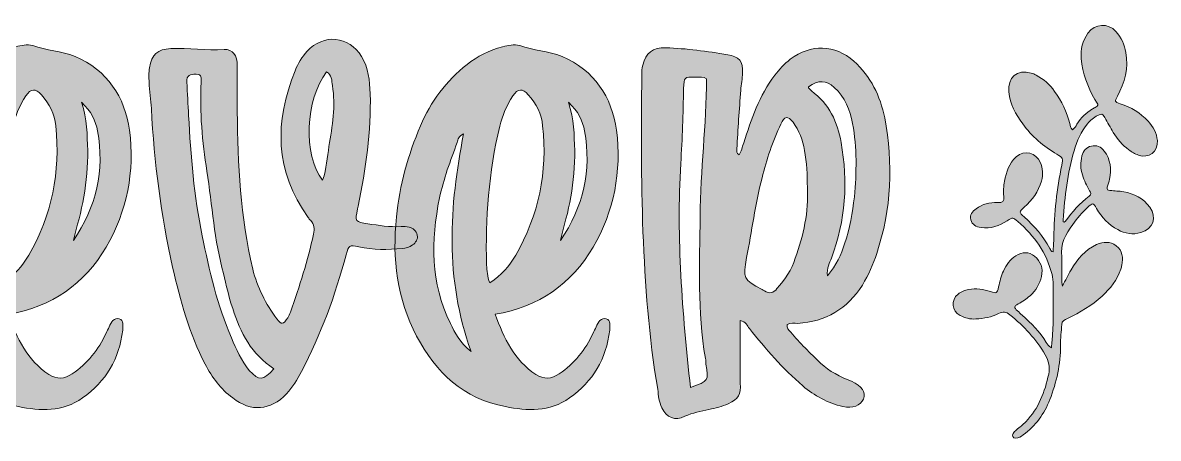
# Model space of a CAD drawing. Header units: inches. Extents: x 224 to 856, y -928 to -150.
# Drawn here: x 540 to 814.8, y -510 to -409.5 of the extents above; entities that cross this region are included whole.
import ezdxf

# ---------------------------------------------------------------- set-up
doc = ezdxf.new("R2010")
doc.units = ezdxf.units.IN
doc.header["$MEASUREMENT"] = 0
doc.layers.add('Layer 1', color=7, linetype='Continuous')

# ---------------------------------------------------------------- blocks, each defined once
blk = doc.blocks.new('block 5')
at = {"layer": 'Layer 1', "true_color": 0x040404}
h = blk.add_hatch(color=18, dxfattribs=at)
h.dxf.hatch_style = 2
edge = h.paths.add_edge_path()
edge.add_spline(control_points=[(595.67, -469.07), (596.78, -473.5), (598.86, -477.52), (601.5, -481.13), (602.61, -482.65), (603.02, -482.51), (604.13, -480.85), (604.41, -480.44), (604.55, -480.02), (604.82, -479.47), (607.04, -473.23), (608.98, -466.99), (610.37, -460.61), (610.65, -459.36), (610.65, -458.25), (609.68, -457.28), (609.4, -457.14), (609.26, -456.86), (609.12, -456.59), (600.94, -445.36), (600.94, -433.43), (605.93, -421.09), (606.63, -419.29), (607.6, -417.76), (608.84, -416.38), (612.73, -412.08), (618.97, -412.64), (622.02, -417.63), (623.68, -420.4), (623.96, -423.45), (624.1, -426.64), (624.37, -435.79), (622.99, -444.8), (621.18, -453.82), (621.18, -454.09), (621.05, -454.23), (621.05, -454.51), (620.35, -457.56), (620.49, -457.7), (623.54, -458.11), (626.18, -458.53), (628.81, -458.94), (631.58, -458.81), (632.28, -458.67), (632.83, -458.81), (633.52, -458.94), (634.5, -459.08), (635.19, -459.78), (635.47, -460.89), (635.74, -461.86), (635.05, -462.69), (634.36, -463.24), (633.52, -463.8), (632.69, -464.08), (631.86, -464.08), (628.39, -464.49), (624.79, -464.49), (621.32, -463.66), (618.97, -463.24), (618.97, -463.24), (618.27, -465.6), (615.64, -475.44), (612.17, -484.87), (607.46, -493.89), (606.49, -495.83), (605.38, -497.63), (603.85, -499.29), (599.97, -503.31), (595.26, -503.73), (590.82, -500.26), (587.91, -498.18), (585.83, -495.27), (584.16, -492.08), (580.28, -484.73), (578.2, -476.69), (576.26, -468.65), (573.49, -456.03), (571.82, -443.28), (571.13, -430.24), (570.99, -428.16), (570.72, -426.08), (570.58, -423.87), (570.58, -422.76), (570.44, -421.51), (570.72, -420.4), (571.27, -417.07), (572.52, -415.96), (575.85, -415.69), (580.14, -415.55), (584.44, -416.24), (588.74, -415.96), (590.82, -415.82), (591.93, -417.35), (591.93, -419.98), (591.93, -423.59), (591.93, -427.33), (591.93, -430.94), (592.07, -443.69), (592.62, -456.45), (595.67, -469.07)], knot_values=[0, 0, 0, 0, 1, 1, 1, 2, 2, 2, 3, 3, 3, 4, 4, 4, 5, 5, 5, 6, 6, 6, 7, 7, 7, 8, 8, 8, 9, 9, 9, 10, 10, 10, 11, 11, 11, 12, 12, 12, 13, 13, 13, 14, 14, 14, 15, 15, 15, 16, 16, 16, 17, 17, 17, 18, 18, 18, 19, 19, 19, 20, 20, 20, 21, 21, 21, 22, 22, 22, 23, 23, 23, 24, 24, 24, 25, 25, 25, 26, 26, 26, 27, 27, 27, 28, 28, 28, 29, 29, 29, 30, 30, 30, 31, 31, 31, 32, 32, 32, 33, 33, 33, 33], degree=3, periodic=1)
edge = h.paths.add_edge_path()
edge.add_spline(control_points=[(590.82, -478.63), (589.85, -475.86), (589.29, -472.95), (588.6, -470.18), (586.38, -462.13), (585.83, -453.68), (584.58, -445.36), (583.47, -438.29), (582.78, -431.08), (583.19, -423.87), (583.19, -422.9), (583.47, -421.93), (581.95, -421.93), (580.56, -421.93), (579.59, -422.06), (579.73, -423.87), (579.87, -426.5), (580, -429.27), (580.14, -431.91), (580.7, -441.61), (581.39, -451.46), (583.47, -461.02), (585.14, -469.48), (587.08, -477.8), (590.54, -485.7), (591.65, -488.48), (592.9, -491.25), (594.84, -493.61), (597.2, -496.24), (598.17, -496.1), (600.8, -493.19), (595.4, -489.73), (592.62, -484.46), (590.82, -478.63)], knot_values=[0, 0, 0, 0, 1, 1, 1, 2, 2, 2, 3, 3, 3, 4, 4, 4, 5, 5, 5, 6, 6, 6, 7, 7, 7, 8, 8, 8, 9, 9, 9, 10, 10, 10, 11, 11, 11, 11], degree=3, periodic=1)
edge = h.paths.add_edge_path()
edge.add_spline(control_points=[(614.11, -439.4), (614.94, -434.54), (615.78, -429.55), (614.94, -424.7), (614.81, -423.45), (614.81, -422.06), (613.56, -421.37), (608.43, -428.03), (607.73, -441.47), (612.59, -447.58), (613.56, -444.8), (613.7, -442.03), (614.11, -439.4)], knot_values=[0, 0, 0, 0, 1, 1, 1, 2, 2, 2, 3, 3, 3, 4, 4, 4, 4], degree=3, periodic=1)
h = blk.add_hatch(color=18, dxfattribs=at)
h.dxf.hatch_style = 2
edge = h.paths.add_edge_path()
edge.add_spline(control_points=[(546.31, -494.58), (548.39, -495.83), (550.06, -495.69), (552, -494.44), (555.6, -491.94), (558.37, -488.62), (560.18, -484.6), (560.73, -483.62), (561.01, -482.38), (561.84, -481.54), (562.26, -481.27), (562.81, -480.85), (563.37, -481.13), (563.92, -481.27), (564.2, -481.68), (564.2, -482.24), (564.2, -482.79), (564.34, -483.35), (564.2, -483.9), (563.37, -490.83), (560.18, -496.24), (554.49, -500.26), (549.64, -503.73), (544.23, -503.45), (538.96, -502.34), (528.84, -500.54), (522.19, -494.16), (517.47, -485.29), (512.76, -476.28), (511.51, -466.57), (512.62, -456.45), (513.31, -448.82), (515.39, -441.47), (518.44, -434.4), (520.8, -428.58), (524.68, -423.59), (529.67, -419.57), (532.17, -417.63), (535.08, -416.1), (538.27, -415.27), (539.66, -414.99), (541.04, -414.58), (542.43, -414.99), (545.76, -416.24), (549.36, -416.24), (552.69, -417.63), (560.45, -420.95), (564.75, -427.47), (565.86, -435.51), (567.11, -445.36), (565.31, -455.06), (560.18, -463.8), (554.91, -472.67), (547.15, -478.22), (536.47, -480.02), (538.69, -485.84), (541.04, -491.11), (546.31, -494.58)], knot_values=[0, 0, 0, 0, 1, 1, 1, 2, 2, 2, 3, 3, 3, 4, 4, 4, 5, 5, 5, 6, 6, 6, 7, 7, 7, 8, 8, 8, 9, 9, 9, 10, 10, 10, 11, 11, 11, 12, 12, 12, 13, 13, 13, 14, 14, 14, 15, 15, 15, 16, 16, 16, 17, 17, 17, 18, 18, 18, 19, 19, 19, 19], degree=3, periodic=1)
edge = h.paths.add_edge_path()
edge.add_spline(control_points=[(528.84, -436.34), (527.59, -436.9), (527.46, -437.73), (527.32, -438.42), (525.65, -442.86), (523.99, -447.3), (523.02, -451.87), (520.94, -462.27), (520.8, -472.39), (525.65, -482.24), (526.76, -484.46), (527.87, -486.81), (530.65, -489.03), (524.27, -471.29), (525.38, -453.95), (528.84, -436.34)], knot_values=[0, 0, 0, 0, 1, 1, 1, 2, 2, 2, 3, 3, 3, 4, 4, 4, 5, 5, 5, 5], degree=3, periodic=1)
edge = h.paths.add_edge_path()
edge.add_spline(control_points=[(541.46, -465.74), (547.01, -456.03), (549.22, -445.63), (547.98, -434.4), (547.7, -431.63), (546.45, -429), (544.51, -426.92), (543.12, -425.25), (542.01, -425.39), (540.77, -427.19), (539.24, -429.41), (538.27, -431.91), (537.58, -434.54), (534.94, -445.63), (534.11, -456.86), (534.39, -468.1), (534.53, -469.48), (534.53, -470.87), (535.22, -472.39), (537.99, -470.59), (539.93, -468.37), (541.46, -465.74)], knot_values=[0, 0, 0, 0, 1, 1, 1, 2, 2, 2, 3, 3, 3, 4, 4, 4, 5, 5, 5, 6, 6, 6, 7, 7, 7, 7], degree=3, periodic=1)
edge = h.paths.add_edge_path()
edge.add_spline(control_points=[(555.74, -440.37), (555.74, -444.11), (555.46, -447.85), (554.77, -451.6), (554.22, -455.2), (553.11, -458.67), (552.27, -462.13), (557.82, -454.09), (559.9, -445.22), (558.1, -435.65), (557.68, -433.16), (556.57, -430.94), (554.22, -428.72), (555.6, -432.88), (555.6, -436.62), (555.74, -440.37)], knot_values=[0, 0, 0, 0, 1, 1, 1, 2, 2, 2, 3, 3, 3, 4, 4, 4, 5, 5, 5, 5], degree=3, periodic=1)
h = blk.add_hatch(color=18, dxfattribs=at)
h.dxf.hatch_style = 2
edge = h.paths.add_edge_path()
edge.add_spline(control_points=[(664.17, -494.58), (666.25, -495.83), (667.91, -495.69), (669.85, -494.44), (673.46, -491.94), (676.23, -488.62), (678.03, -484.6), (678.59, -483.62), (678.86, -482.38), (679.7, -481.54), (680.11, -481.27), (680.67, -480.85), (681.22, -481.13), (681.78, -481.27), (682.05, -481.68), (682.05, -482.24), (682.05, -482.79), (682.19, -483.35), (682.05, -483.9), (681.22, -490.83), (678.03, -496.24), (672.35, -500.26), (667.49, -503.73), (662.09, -503.45), (656.82, -502.34), (646.7, -500.54), (640.04, -494.16), (635.33, -485.29), (630.61, -476.28), (629.36, -466.57), (630.47, -456.45), (631.17, -448.82), (633.25, -441.47), (636.3, -434.4), (638.65, -428.58), (642.54, -423.59), (647.53, -419.57), (650.02, -417.63), (652.94, -416.1), (656.12, -415.27), (657.51, -414.99), (658.9, -414.58), (660.28, -414.99), (663.61, -416.24), (667.22, -416.24), (670.54, -417.63), (678.31, -420.95), (682.61, -427.47), (683.72, -435.51), (684.96, -445.36), (683.16, -455.06), (678.03, -463.8), (672.76, -472.67), (665, -478.22), (654.32, -480.02), (656.54, -485.84), (658.9, -491.11), (664.17, -494.58)], knot_values=[0, 0, 0, 0, 1, 1, 1, 2, 2, 2, 3, 3, 3, 4, 4, 4, 5, 5, 5, 6, 6, 6, 7, 7, 7, 8, 8, 8, 9, 9, 9, 10, 10, 10, 11, 11, 11, 12, 12, 12, 13, 13, 13, 14, 14, 14, 15, 15, 15, 16, 16, 16, 17, 17, 17, 18, 18, 18, 19, 19, 19, 19], degree=3, periodic=1)
edge = h.paths.add_edge_path()
edge.add_spline(control_points=[(646.7, -436.34), (645.45, -436.9), (645.31, -437.73), (645.17, -438.42), (643.51, -442.86), (641.84, -447.3), (640.87, -451.87), (638.79, -462.27), (638.65, -472.39), (643.51, -482.24), (644.62, -484.46), (645.73, -486.81), (648.5, -489.03), (642.12, -471.29), (643.23, -453.95), (646.7, -436.34)], knot_values=[0, 0, 0, 0, 1, 1, 1, 2, 2, 2, 3, 3, 3, 4, 4, 4, 5, 5, 5, 5], degree=3, periodic=1)
edge = h.paths.add_edge_path()
edge.add_spline(control_points=[(659.31, -465.74), (664.86, -456.03), (667.08, -445.63), (665.83, -434.4), (665.55, -431.63), (664.31, -429), (662.36, -426.92), (660.98, -425.25), (659.87, -425.39), (658.62, -427.19), (657.1, -429.41), (656.12, -431.91), (655.43, -434.54), (652.8, -445.63), (651.97, -456.86), (652.24, -468.1), (652.38, -469.48), (652.38, -470.87), (653.07, -472.39), (655.85, -470.59), (657.79, -468.37), (659.31, -465.74)], knot_values=[0, 0, 0, 0, 1, 1, 1, 2, 2, 2, 3, 3, 3, 4, 4, 4, 5, 5, 5, 6, 6, 6, 7, 7, 7, 7], degree=3, periodic=1)
edge = h.paths.add_edge_path()
edge.add_spline(control_points=[(673.6, -440.37), (673.6, -444.11), (673.32, -447.85), (672.62, -451.6), (672.07, -455.2), (670.96, -458.67), (670.13, -462.13), (675.68, -454.09), (677.75, -445.22), (675.95, -435.65), (675.54, -433.16), (674.43, -430.94), (672.07, -428.72), (673.46, -432.88), (673.46, -436.62), (673.6, -440.37)], knot_values=[0, 0, 0, 0, 1, 1, 1, 2, 2, 2, 3, 3, 3, 4, 4, 4, 5, 5, 5, 5], degree=3, periodic=1)
h = blk.add_hatch(color=18, dxfattribs=at)
h.dxf.hatch_style = 2
edge = h.paths.add_edge_path()
edge.add_spline(control_points=[(713.67, -496.66), (713.8, -499.43), (713.25, -500.54), (710.75, -501.65), (709.23, -502.34), (707.7, -502.76), (706.04, -503.04), (704.1, -503.45), (702.16, -503.87), (700.22, -504.7), (697.86, -505.95), (695.78, -504.98), (694.67, -502.62), (693.98, -501.23), (693.84, -499.71), (693.7, -498.18), (691.48, -485.57), (690.65, -472.81), (690.09, -460.05), (689.68, -447.44), (689.68, -434.82), (689.82, -422.2), (689.82, -421.37), (689.82, -420.54), (690.09, -419.71), (690.65, -416.79), (692.59, -415.41), (695.64, -415.55), (700.63, -415.69), (705.62, -416.38), (710.61, -417.21), (713.39, -417.63), (714.36, -418.87), (714.22, -421.65), (714.22, -423.03), (713.8, -424.42), (713.8, -425.81), (713.39, -430.52), (713.11, -435.23), (712.83, -439.95), (712.83, -440.5), (712.69, -441.06), (713.39, -441.47), (713.94, -440.64), (714.08, -439.53), (714.5, -438.56), (716.3, -432.88), (718.24, -427.05), (721.98, -422.2), (723.09, -420.82), (724.34, -419.43), (725.73, -418.32), (730.72, -414.58), (736.54, -414.72), (741.12, -418.74), (745.28, -422.48), (747.5, -427.19), (748.61, -432.46), (750.68, -443.55), (750.27, -454.51), (746.67, -465.32), (745.83, -467.96), (744.72, -470.45), (743.2, -472.95), (739.59, -478.63), (734.32, -481.82), (727.53, -482.24), (726.7, -482.24), (725.87, -481.96), (725.03, -482.51), (724.76, -483.35), (725.45, -483.9), (725.87, -484.32), (728.08, -486.95), (730.58, -489.45), (733.08, -491.81), (735.29, -493.89), (737.79, -495.13), (740.56, -496.24), (743.2, -497.49), (744.03, -498.74), (743.48, -500.54), (742.78, -502.07), (740.84, -502.9), (738.48, -502.34), (734.88, -501.51), (731.55, -499.71), (728.78, -497.35), (723.93, -493.19), (719.77, -488.34), (715.88, -483.49), (715.33, -482.79), (715.05, -481.82), (713.67, -481.54), (713.67, -486.68), (713.67, -491.67), (713.67, -496.66)], knot_values=[0, 0, 0, 0, 1, 1, 1, 2, 2, 2, 3, 3, 3, 4, 4, 4, 5, 5, 5, 6, 6, 6, 7, 7, 7, 8, 8, 8, 9, 9, 9, 10, 10, 10, 11, 11, 11, 12, 12, 12, 13, 13, 13, 14, 14, 14, 15, 15, 15, 16, 16, 16, 17, 17, 17, 18, 18, 18, 19, 19, 19, 20, 20, 20, 21, 21, 21, 22, 22, 22, 23, 23, 23, 24, 24, 24, 25, 25, 25, 26, 26, 26, 27, 27, 27, 28, 28, 28, 29, 29, 29, 30, 30, 30, 31, 31, 31, 32, 32, 32, 32], degree=3, periodic=1)
edge = h.paths.add_edge_path()
edge.add_spline(control_points=[(705.35, -492.08), (705.35, -491.53), (705.35, -491.11), (705.21, -490.7), (703.27, -479.33), (703.82, -467.82), (703.96, -456.31), (703.96, -445.22), (705.49, -434.13), (705.49, -423.03), (704.79, -422.48), (703.82, -422.62), (702.85, -422.62), (700.08, -422.62), (700.08, -422.62), (699.94, -425.39), (699.8, -431.49), (699.66, -437.45), (699.25, -443.55), (698.14, -461.58), (699.66, -479.6), (701.6, -497.77), (706.04, -496.1), (706.04, -496.1), (705.35, -492.08)], knot_values=[0, 0, 0, 0, 1, 1, 1, 2, 2, 2, 3, 3, 3, 4, 4, 4, 5, 5, 5, 6, 6, 6, 7, 7, 7, 8, 8, 8, 8], degree=3, periodic=1)
edge = h.paths.add_edge_path()
edge.add_spline(control_points=[(729.19, -440.37), (728.78, -437.87), (727.95, -435.51), (726.42, -433.57), (725.17, -431.91), (724.34, -432.05), (723.51, -433.99), (721.43, -438.15), (720.04, -442.58), (718.93, -447.02), (717.27, -453.4), (716.44, -459.92), (715.19, -466.29), (714.22, -471.29), (714.36, -471.56), (718.93, -474.06), (719.07, -474.2), (719.35, -474.2), (719.49, -474.33), (720.74, -475.17), (721.71, -474.89), (722.54, -473.78), (724.48, -471.56), (726.14, -469.21), (726.98, -466.43), (728.92, -460.89), (730.3, -455.2), (729.89, -449.38), (729.89, -446.33), (729.75, -443.28), (729.19, -440.37)], knot_values=[0, 0, 0, 0, 1, 1, 1, 2, 2, 2, 3, 3, 3, 4, 4, 4, 5, 5, 5, 6, 6, 6, 7, 7, 7, 8, 8, 8, 9, 9, 9, 10, 10, 10, 10], degree=3, periodic=1)
edge = h.paths.add_edge_path()
edge.add_spline(control_points=[(730.17, -425.25), (730.44, -425.53), (730.72, -425.67), (730.86, -425.95), (735.16, -429.13), (737.24, -433.57), (738.07, -438.42), (739.73, -447.99), (739.18, -457.28), (735.71, -466.43), (735.29, -467.54), (734.6, -468.79), (734.74, -470.73), (736.96, -468.1), (738.07, -465.6), (738.9, -462.97), (740.15, -459.22), (740.84, -455.48), (741.26, -451.6), (741.81, -445.63), (741.95, -439.81), (740.84, -433.85), (740.15, -430.66), (739.04, -427.47), (736.4, -425.11), (734.32, -423.31), (732.66, -423.31), (730.17, -424.98), (730.17, -425.11), (730.17, -425.25), (730.17, -425.25)], knot_values=[0, 0, 0, 0, 1, 1, 1, 2, 2, 2, 3, 3, 3, 4, 4, 4, 5, 5, 5, 6, 6, 6, 7, 7, 7, 8, 8, 8, 9, 9, 9, 10, 10, 10, 10], degree=3, periodic=1)
at = {"layer": 'Layer 1', "lineweight": 0}
for points, knots in [([(595.67, -469.07), (596.78, -473.5), (598.86, -477.52), (601.5, -481.13), (602.61, -482.65), (603.02, -482.51), (604.13, -480.85), (604.41, -480.44), (604.55, -480.02), (604.82, -479.47), (607.04, -473.23), (608.98, -466.99), (610.37, -460.61), (610.65, -459.36), (610.65, -458.25), (609.68, -457.28), (609.4, -457.14), (609.26, -456.86), (609.12, -456.59), (600.94, -445.36), (600.94, -433.43), (605.93, -421.09), (606.63, -419.29), (607.6, -417.76), (608.84, -416.38), (612.73, -412.08), (618.97, -412.64), (622.02, -417.63), (623.68, -420.4), (623.96, -423.45), (624.1, -426.64), (624.37, -435.79), (622.99, -444.8), (621.18, -453.82), (621.18, -454.09), (621.05, -454.23), (621.05, -454.51), (620.35, -457.56), (620.49, -457.7), (623.54, -458.11), (626.18, -458.53), (628.81, -458.94), (631.58, -458.81), (632.28, -458.67), (632.83, -458.81), (633.52, -458.94), (634.5, -459.08), (635.19, -459.78), (635.47, -460.89), (635.74, -461.86), (635.05, -462.69), (634.36, -463.24), (633.52, -463.8), (632.69, -464.08), (631.86, -464.08), (628.39, -464.49), (624.79, -464.49), (621.32, -463.66), (618.97, -463.24), (618.97, -463.24), (618.27, -465.6), (615.64, -475.44), (612.17, -484.87), (607.46, -493.89), (606.49, -495.83), (605.38, -497.63), (603.85, -499.29), (599.97, -503.31), (595.26, -503.73), (590.82, -500.26), (587.91, -498.18), (585.83, -495.27), (584.16, -492.08), (580.28, -484.73), (578.2, -476.69), (576.26, -468.65), (573.49, -456.03), (571.82, -443.28), (571.13, -430.24), (570.99, -428.16), (570.72, -426.08), (570.58, -423.87), (570.58, -422.76), (570.44, -421.51), (570.72, -420.4), (571.27, -417.07), (572.52, -415.96), (575.85, -415.69), (580.14, -415.55), (584.44, -416.24), (588.74, -415.96), (590.82, -415.82), (591.93, -417.35), (591.93, -419.98), (591.93, -423.59), (591.93, -427.33), (591.93, -430.94), (592.07, -443.69), (592.62, -456.45), (595.67, -469.07)], [0, 0, 0, 0, 1, 1, 1, 2, 2, 2, 3, 3, 3, 4, 4, 4, 5, 5, 5, 6, 6, 6, 7, 7, 7, 8, 8, 8, 9, 9, 9, 10, 10, 10, 11, 11, 11, 12, 12, 12, 13, 13, 13, 14, 14, 14, 15, 15, 15, 16, 16, 16, 17, 17, 17, 18, 18, 18, 19, 19, 19, 20, 20, 20, 21, 21, 21, 22, 22, 22, 23, 23, 23, 24, 24, 24, 25, 25, 25, 26, 26, 26, 27, 27, 27, 28, 28, 28, 29, 29, 29, 30, 30, 30, 31, 31, 31, 32, 32, 32, 33, 33, 33, 33]), ([(546.31, -494.58), (548.39, -495.83), (550.06, -495.69), (552, -494.44), (555.6, -491.94), (558.37, -488.62), (560.18, -484.6), (560.73, -483.62), (561.01, -482.38), (561.84, -481.54), (562.26, -481.27), (562.81, -480.85), (563.37, -481.13), (563.92, -481.27), (564.2, -481.68), (564.2, -482.24), (564.2, -482.79), (564.34, -483.35), (564.2, -483.9), (563.37, -490.83), (560.18, -496.24), (554.49, -500.26), (549.64, -503.73), (544.23, -503.45), (538.96, -502.34), (528.84, -500.54), (522.19, -494.16), (517.47, -485.29), (512.76, -476.28), (511.51, -466.57), (512.62, -456.45), (513.31, -448.82), (515.39, -441.47), (518.44, -434.4), (520.8, -428.58), (524.68, -423.59), (529.67, -419.57), (532.17, -417.63), (535.08, -416.1), (538.27, -415.27), (539.66, -414.99), (541.04, -414.58), (542.43, -414.99), (545.76, -416.24), (549.36, -416.24), (552.69, -417.63), (560.45, -420.95), (564.75, -427.47), (565.86, -435.51), (567.11, -445.36), (565.31, -455.06), (560.18, -463.8), (554.91, -472.67), (547.15, -478.22), (536.47, -480.02), (538.69, -485.84), (541.04, -491.11), (546.31, -494.58)], [0, 0, 0, 0, 1, 1, 1, 2, 2, 2, 3, 3, 3, 4, 4, 4, 5, 5, 5, 6, 6, 6, 7, 7, 7, 8, 8, 8, 9, 9, 9, 10, 10, 10, 11, 11, 11, 12, 12, 12, 13, 13, 13, 14, 14, 14, 15, 15, 15, 16, 16, 16, 17, 17, 17, 18, 18, 18, 19, 19, 19, 19]), ([(664.17, -494.58), (666.25, -495.83), (667.91, -495.69), (669.85, -494.44), (673.46, -491.94), (676.23, -488.62), (678.03, -484.6), (678.59, -483.62), (678.86, -482.38), (679.7, -481.54), (680.11, -481.27), (680.67, -480.85), (681.22, -481.13), (681.78, -481.27), (682.05, -481.68), (682.05, -482.24), (682.05, -482.79), (682.19, -483.35), (682.05, -483.9), (681.22, -490.83), (678.03, -496.24), (672.35, -500.26), (667.49, -503.73), (662.09, -503.45), (656.82, -502.34), (646.7, -500.54), (640.04, -494.16), (635.33, -485.29), (630.61, -476.28), (629.36, -466.57), (630.47, -456.45), (631.17, -448.82), (633.25, -441.47), (636.3, -434.4), (638.65, -428.58), (642.54, -423.59), (647.53, -419.57), (650.02, -417.63), (652.94, -416.1), (656.12, -415.27), (657.51, -414.99), (658.9, -414.58), (660.28, -414.99), (663.61, -416.24), (667.22, -416.24), (670.54, -417.63), (678.31, -420.95), (682.61, -427.47), (683.72, -435.51), (684.96, -445.36), (683.16, -455.06), (678.03, -463.8), (672.76, -472.67), (665, -478.22), (654.32, -480.02), (656.54, -485.84), (658.9, -491.11), (664.17, -494.58)], [0, 0, 0, 0, 1, 1, 1, 2, 2, 2, 3, 3, 3, 4, 4, 4, 5, 5, 5, 6, 6, 6, 7, 7, 7, 8, 8, 8, 9, 9, 9, 10, 10, 10, 11, 11, 11, 12, 12, 12, 13, 13, 13, 14, 14, 14, 15, 15, 15, 16, 16, 16, 17, 17, 17, 18, 18, 18, 19, 19, 19, 19]), ([(713.67, -496.66), (713.8, -499.43), (713.25, -500.54), (710.75, -501.65), (709.23, -502.34), (707.7, -502.76), (706.04, -503.04), (704.1, -503.45), (702.16, -503.87), (700.22, -504.7), (697.86, -505.95), (695.78, -504.98), (694.67, -502.62), (693.98, -501.23), (693.84, -499.71), (693.7, -498.18), (691.48, -485.57), (690.65, -472.81), (690.09, -460.05), (689.68, -447.44), (689.68, -434.82), (689.82, -422.2), (689.82, -421.37), (689.82, -420.54), (690.09, -419.71), (690.65, -416.79), (692.59, -415.41), (695.64, -415.55), (700.63, -415.69), (705.62, -416.38), (710.61, -417.21), (713.39, -417.63), (714.36, -418.87), (714.22, -421.65), (714.22, -423.03), (713.8, -424.42), (713.8, -425.81), (713.39, -430.52), (713.11, -435.23), (712.83, -439.95), (712.83, -440.5), (712.69, -441.06), (713.39, -441.47), (713.94, -440.64), (714.08, -439.53), (714.5, -438.56), (716.3, -432.88), (718.24, -427.05), (721.98, -422.2), (723.09, -420.82), (724.34, -419.43), (725.73, -418.32), (730.72, -414.58), (736.54, -414.72), (741.12, -418.74), (745.28, -422.48), (747.5, -427.19), (748.61, -432.46), (750.68, -443.55), (750.27, -454.51), (746.67, -465.32), (745.83, -467.96), (744.72, -470.45), (743.2, -472.95), (739.59, -478.63), (734.32, -481.82), (727.53, -482.24), (726.7, -482.24), (725.87, -481.96), (725.03, -482.51), (724.76, -483.35), (725.45, -483.9), (725.87, -484.32), (728.08, -486.95), (730.58, -489.45), (733.08, -491.81), (735.29, -493.89), (737.79, -495.13), (740.56, -496.24), (743.2, -497.49), (744.03, -498.74), (743.48, -500.54), (742.78, -502.07), (740.84, -502.9), (738.48, -502.34), (734.88, -501.51), (731.55, -499.71), (728.78, -497.35), (723.93, -493.19), (719.77, -488.34), (715.88, -483.49), (715.33, -482.79), (715.05, -481.82), (713.67, -481.54), (713.67, -486.68), (713.67, -491.67), (713.67, -496.66)], [0, 0, 0, 0, 1, 1, 1, 2, 2, 2, 3, 3, 3, 4, 4, 4, 5, 5, 5, 6, 6, 6, 7, 7, 7, 8, 8, 8, 9, 9, 9, 10, 10, 10, 11, 11, 11, 12, 12, 12, 13, 13, 13, 14, 14, 14, 15, 15, 15, 16, 16, 16, 17, 17, 17, 18, 18, 18, 19, 19, 19, 20, 20, 20, 21, 21, 21, 22, 22, 22, 23, 23, 23, 24, 24, 24, 25, 25, 25, 26, 26, 26, 27, 27, 27, 28, 28, 28, 29, 29, 29, 30, 30, 30, 31, 31, 31, 32, 32, 32, 32]), ([(590.82, -478.63), (589.85, -475.86), (589.29, -472.95), (588.6, -470.18), (586.38, -462.13), (585.83, -453.68), (584.58, -445.36), (583.47, -438.29), (582.78, -431.08), (583.19, -423.87), (583.19, -422.9), (583.47, -421.93), (581.95, -421.93), (580.56, -421.93), (579.59, -422.06), (579.73, -423.87), (579.87, -426.5), (580, -429.27), (580.14, -431.91), (580.7, -441.61), (581.39, -451.46), (583.47, -461.02), (585.14, -469.48), (587.08, -477.8), (590.54, -485.7), (591.65, -488.48), (592.9, -491.25), (594.84, -493.61), (597.2, -496.24), (598.17, -496.1), (600.8, -493.19), (595.4, -489.73), (592.62, -484.46), (590.82, -478.63)], [0, 0, 0, 0, 1, 1, 1, 2, 2, 2, 3, 3, 3, 4, 4, 4, 5, 5, 5, 6, 6, 6, 7, 7, 7, 8, 8, 8, 9, 9, 9, 10, 10, 10, 11, 11, 11, 11]), ([(614.11, -439.4), (614.94, -434.54), (615.78, -429.55), (614.94, -424.7), (614.81, -423.45), (614.81, -422.06), (613.56, -421.37), (608.43, -428.03), (607.73, -441.47), (612.59, -447.58), (613.56, -444.8), (613.7, -442.03), (614.11, -439.4)], [0, 0, 0, 0, 1, 1, 1, 2, 2, 2, 3, 3, 3, 4, 4, 4, 4]), ([(705.35, -492.08), (705.35, -491.53), (705.35, -491.11), (705.21, -490.7), (703.27, -479.33), (703.82, -467.82), (703.96, -456.31), (703.96, -445.22), (705.49, -434.13), (705.49, -423.03), (704.79, -422.48), (703.82, -422.62), (702.85, -422.62), (700.08, -422.62), (700.08, -422.62), (699.94, -425.39), (699.8, -431.49), (699.66, -437.45), (699.25, -443.55), (698.14, -461.58), (699.66, -479.6), (701.6, -497.77), (706.04, -496.1), (706.04, -496.1), (705.35, -492.08)], [0, 0, 0, 0, 1, 1, 1, 2, 2, 2, 3, 3, 3, 4, 4, 4, 5, 5, 5, 6, 6, 6, 7, 7, 7, 8, 8, 8, 8]), ([(541.46, -465.74), (547.01, -456.03), (549.22, -445.63), (547.98, -434.4), (547.7, -431.63), (546.45, -429), (544.51, -426.92), (543.12, -425.25), (542.01, -425.39), (540.77, -427.19), (539.24, -429.41), (538.27, -431.91), (537.58, -434.54), (534.94, -445.63), (534.11, -456.86), (534.39, -468.1), (534.53, -469.48), (534.53, -470.87), (535.22, -472.39), (537.99, -470.59), (539.93, -468.37), (541.46, -465.74)], [0, 0, 0, 0, 1, 1, 1, 2, 2, 2, 3, 3, 3, 4, 4, 4, 5, 5, 5, 6, 6, 6, 7, 7, 7, 7]), ([(659.31, -465.74), (664.86, -456.03), (667.08, -445.63), (665.83, -434.4), (665.55, -431.63), (664.31, -429), (662.36, -426.92), (660.98, -425.25), (659.87, -425.39), (658.62, -427.19), (657.1, -429.41), (656.12, -431.91), (655.43, -434.54), (652.8, -445.63), (651.97, -456.86), (652.24, -468.1), (652.38, -469.48), (652.38, -470.87), (653.07, -472.39), (655.85, -470.59), (657.79, -468.37), (659.31, -465.74)], [0, 0, 0, 0, 1, 1, 1, 2, 2, 2, 3, 3, 3, 4, 4, 4, 5, 5, 5, 6, 6, 6, 7, 7, 7, 7]), ([(730.17, -425.25), (730.44, -425.53), (730.72, -425.67), (730.86, -425.95), (735.16, -429.13), (737.24, -433.57), (738.07, -438.42), (739.73, -447.99), (739.18, -457.28), (735.71, -466.43), (735.29, -467.54), (734.6, -468.79), (734.74, -470.73), (736.96, -468.1), (738.07, -465.6), (738.9, -462.97), (740.15, -459.22), (740.84, -455.48), (741.26, -451.6), (741.81, -445.63), (741.95, -439.81), (740.84, -433.85), (740.15, -430.66), (739.04, -427.47), (736.4, -425.11), (734.32, -423.31), (732.66, -423.31), (730.17, -424.98), (730.17, -425.11), (730.17, -425.25), (730.17, -425.25)], [0, 0, 0, 0, 1, 1, 1, 2, 2, 2, 3, 3, 3, 4, 4, 4, 5, 5, 5, 6, 6, 6, 7, 7, 7, 8, 8, 8, 9, 9, 9, 10, 10, 10, 10]), ([(555.74, -440.37), (555.74, -444.11), (555.46, -447.85), (554.77, -451.6), (554.22, -455.2), (553.11, -458.67), (552.27, -462.13), (557.82, -454.09), (559.9, -445.22), (558.1, -435.65), (557.68, -433.16), (556.57, -430.94), (554.22, -428.72), (555.6, -432.88), (555.6, -436.62), (555.74, -440.37)], [0, 0, 0, 0, 1, 1, 1, 2, 2, 2, 3, 3, 3, 4, 4, 4, 5, 5, 5, 5]), ([(673.6, -440.37), (673.6, -444.11), (673.32, -447.85), (672.62, -451.6), (672.07, -455.2), (670.96, -458.67), (670.13, -462.13), (675.68, -454.09), (677.75, -445.22), (675.95, -435.65), (675.54, -433.16), (674.43, -430.94), (672.07, -428.72), (673.46, -432.88), (673.46, -436.62), (673.6, -440.37)], [0, 0, 0, 0, 1, 1, 1, 2, 2, 2, 3, 3, 3, 4, 4, 4, 5, 5, 5, 5]), ([(729.19, -440.37), (728.78, -437.87), (727.95, -435.51), (726.42, -433.57), (725.17, -431.91), (724.34, -432.05), (723.51, -433.99), (721.43, -438.15), (720.04, -442.58), (718.93, -447.02), (717.27, -453.4), (716.44, -459.92), (715.19, -466.29), (714.22, -471.29), (714.36, -471.56), (718.93, -474.06), (719.07, -474.2), (719.35, -474.2), (719.49, -474.33), (720.74, -475.17), (721.71, -474.89), (722.54, -473.78), (724.48, -471.56), (726.14, -469.21), (726.98, -466.43), (728.92, -460.89), (730.3, -455.2), (729.89, -449.38), (729.89, -446.33), (729.75, -443.28), (729.19, -440.37)], [0, 0, 0, 0, 1, 1, 1, 2, 2, 2, 3, 3, 3, 4, 4, 4, 5, 5, 5, 6, 6, 6, 7, 7, 7, 8, 8, 8, 9, 9, 9, 10, 10, 10, 10]), ([(646.7, -436.34), (645.45, -436.9), (645.31, -437.73), (645.17, -438.42), (643.51, -442.86), (641.84, -447.3), (640.87, -451.87), (638.79, -462.27), (638.65, -472.39), (643.51, -482.24), (644.62, -484.46), (645.73, -486.81), (648.5, -489.03), (642.12, -471.29), (643.23, -453.95), (646.7, -436.34)], [0, 0, 0, 0, 1, 1, 1, 2, 2, 2, 3, 3, 3, 4, 4, 4, 5, 5, 5, 5])]:
    blk.add_open_spline(points, degree=3, knots=knots, dxfattribs=at)
blk = doc.blocks.new('block 14')
at = {"layer": 'Layer 1', "true_color": 0x040404}
h = blk.add_hatch(color=18, dxfattribs=at)
h.dxf.hatch_style = 2
edge = h.paths.add_edge_path()
edge.add_spline(control_points=[(766.36, -475.15), (767.11, -474.53), (768, -474.2), (768.94, -474.04), (770.73, -473.71), (772.48, -473.96), (774.2, -474.5), (775.75, -474.99), (775.77, -475.02), (776.18, -473.38), (776.5, -472.09), (776.77, -470.78), (777.35, -469.56), (778.04, -468.08), (778.94, -466.76), (780.35, -465.86), (781.9, -464.87), (783.59, -464.87), (784.86, -465.95), (786.38, -467.24), (787.01, -468.91), (786.54, -470.88), (786.12, -472.71), (785.2, -474.28), (783.78, -475.54), (782.9, -476.32), (781.94, -476.97), (780.91, -477.53), (779.83, -478.13), (779.83, -478.32), (780.76, -479.21), (781.12, -479.56), (781.5, -479.88), (781.87, -480.22), (784.04, -482.23), (786.14, -484.28), (787.71, -486.82), (787.98, -487.26), (788.24, -487.78), (788.95, -488.12), (789.02, -487.42), (789.08, -486.88), (789.13, -486.33), (789.42, -482.67), (789.4, -479.01), (789.36, -475.34), (789.34, -473.68), (789.51, -472.01), (789.1, -470.36), (787.78, -465.15), (784.84, -461), (780.81, -457.55), (779.68, -456.58), (779.6, -456.49), (778.24, -457.37), (776.36, -458.6), (774.28, -459.38), (771.93, -459.05), (770.72, -458.88), (769.78, -458.37), (769.46, -457.15), (769.13, -455.95), (769.84, -455.13), (770.72, -454.47), (772.26, -453.32), (774.01, -452.92), (775.91, -452.97), (777.29, -453.01), (777.51, -452.82), (777.42, -451.47), (777.33, -450.24), (777.37, -449.01), (777.61, -447.81), (778.05, -445.62), (778.65, -443.52), (780.42, -441.91), (782.49, -440.02), (785.3, -441.09), (786.22, -443.22), (786.87, -444.7), (786.99, -446.21), (786.54, -447.78), (785.82, -450.32), (784.35, -452.38), (782.4, -454.11), (781.08, -455.27), (781.05, -455.28), (782.39, -456.48), (784.85, -458.69), (786.97, -461.17), (788.59, -464.07), (788.76, -464.38), (788.83, -464.82), (789.35, -464.95), (789.42, -463.78), (789.52, -462.63), (789.54, -461.47), (789.67, -455.57), (790.22, -449.7), (791.47, -443.93), (791.8, -442.39), (791.7, -442.12), (790.3, -441.3), (787.04, -439.4), (784.21, -436.98), (782, -433.93), (780.33, -431.63), (778.89, -429.18), (778.62, -426.23), (778.29, -422.75), (780.7, -420.69), (784.04, -421.65), (784.47, -421.77), (784.88, -421.95), (785.27, -422.16), (787.06, -423.13), (788.56, -424.44), (789.74, -426.09), (791.45, -428.46), (792.7, -431.05), (793.41, -433.89), (793.53, -434.36), (793.56, -434.89), (794.06, -435.41), (794.6, -435.01), (794.84, -434.5), (795.11, -434.03), (796.03, -432.43), (797.4, -431.33), (798.9, -430.34), (799.18, -430.16), (799.49, -430.02), (799.78, -429.86), (800.2, -429.63), (800.3, -429.31), (800.02, -428.9), (799.83, -428.62), (799.65, -428.35), (799.48, -428.06), (797.75, -424.97), (796.48, -421.73), (796.18, -418.17), (796, -415.92), (796.46, -413.84), (797.79, -412.01), (799.51, -409.64), (802.59, -409.47), (804.57, -411.6), (805.91, -413.04), (806.57, -414.78), (806.95, -416.67), (807.73, -420.48), (806.64, -423.93), (804.92, -427.26), (804.23, -428.58), (804.21, -428.62), (805.61, -429.08), (808.2, -429.92), (810.48, -431.27), (812.33, -433.27), (813.57, -434.6), (814.44, -436.16), (814.59, -438), (814.82, -440.7), (812.55, -442.41), (810.01, -441.5), (809.17, -441.2), (808.39, -440.78), (807.67, -440.23), (806.14, -439.08), (804.92, -437.64), (803.92, -436.03), (803.19, -434.84), (802.57, -433.6), (801.87, -432.4), (801.31, -431.45), (801.12, -431.41), (800.12, -431.91), (799.17, -432.4), (798.37, -433.08), (797.69, -433.9), (796.11, -435.84), (795.16, -438.09), (794.46, -440.44), (792.83, -445.91), (792.2, -451.55), (791.78, -457.21), (791.76, -457.41), (791.7, -457.67), (792, -457.75), (792.1, -457.7), (792.22, -457.66), (792.28, -457.58), (793.99, -455.31), (795.79, -453.12), (798.09, -451.41), (798.64, -451), (798.48, -450.58), (798.2, -450.11), (797.47, -448.91), (796.93, -447.63), (796.48, -446.31), (795.96, -444.79), (795.96, -443.25), (796.34, -441.71), (796.64, -440.49), (797.41, -439.6), (798.64, -439.31), (799.89, -439.01), (800.91, -439.5), (801.72, -440.52), (803.33, -442.57), (803.49, -444.89), (803.03, -447.32), (802.91, -447.97), (802.67, -448.61), (802.47, -449.24), (802.29, -449.84), (802.55, -450.04), (803.12, -450.08), (804.23, -450.16), (805.35, -450.2), (806.44, -450.38), (808.99, -450.82), (811.17, -451.96), (812.74, -454.09), (814.57, -456.57), (813.6, -459.38), (810.63, -460.25), (808.64, -460.83), (806.79, -460.52), (805, -459.54), (802.8, -458.33), (801.1, -456.62), (799.87, -454.43), (799.07, -453), (798.94, -453), (797.71, -454.15), (796.37, -455.41), (795.18, -456.8), (794.1, -458.3), (792.42, -460.63), (790.99, -463.06), (791.51, -466.13), (791.54, -466.29), (791.48, -466.46), (791.48, -466.63), (791.61, -468.76), (791.27, -470.91), (791.6, -473.22), (792.36, -471.8), (792.99, -470.5), (793.72, -469.27), (795.24, -466.7), (797.08, -464.41), (799.9, -463.16), (801.52, -462.44), (803.2, -462.33), (804.65, -463.45), (806.19, -464.64), (806.32, -466.37), (806, -468.16), (805.94, -468.49), (805.82, -468.8), (805.72, -469.12), (804.87, -471.74), (803.23, -473.82), (801.21, -475.62), (798.7, -477.86), (795.88, -479.63), (792.84, -481.05), (792.21, -481.35), (791.49, -481.56), (791.45, -482.51), (791.39, -484.18), (791.13, -485.84), (791.15, -487.51), (791.21, -492.09), (790.2, -496.45), (788.56, -500.68), (787.23, -504.11), (785.12, -507.02), (782.1, -509.21), (781.56, -509.61), (781.03, -510.02), (780.31, -510), (779.64, -509.97), (779.3, -509.39), (779.68, -508.84), (779.88, -508.52), (780.21, -508.28), (780.5, -508.02), (781.25, -507.36), (782.06, -506.76), (782.75, -506.04), (785.85, -502.79), (787.4, -498.79), (788.3, -494.47), (788.65, -492.8), (788.32, -491.3), (787.47, -489.83), (785.27, -486.02), (782.3, -482.9), (778.92, -480.13), (778.03, -479.4), (777.18, -479.32), (776.16, -479.84), (774.45, -480.71), (772.59, -481.01), (770.69, -481.16), (769.29, -481.27), (768.02, -480.9), (766.84, -480.28), (764.78, -479.21), (764.56, -476.63), (766.36, -475.15)], knot_values=[0, 0, 0, 0, 1, 1, 1, 2, 2, 2, 3, 3, 3, 4, 4, 4, 5, 5, 5, 6, 6, 6, 7, 7, 7, 8, 8, 8, 9, 9, 9, 10, 10, 10, 11, 11, 11, 12, 12, 12, 13, 13, 13, 14, 14, 14, 15, 15, 15, 16, 16, 16, 17, 17, 17, 18, 18, 18, 19, 19, 19, 20, 20, 20, 21, 21, 21, 22, 22, 22, 23, 23, 23, 24, 24, 24, 25, 25, 25, 26, 26, 26, 27, 27, 27, 28, 28, 28, 29, 29, 29, 30, 30, 30, 31, 31, 31, 32, 32, 32, 33, 33, 33, 34, 34, 34, 35, 35, 35, 36, 36, 36, 37, 37, 37, 38, 38, 38, 39, 39, 39, 40, 40, 40, 41, 41, 41, 42, 42, 42, 43, 43, 43, 44, 44, 44, 45, 45, 45, 46, 46, 46, 47, 47, 47, 48, 48, 48, 49, 49, 49, 50, 50, 50, 51, 51, 51, 52, 52, 52, 53, 53, 53, 54, 54, 54, 55, 55, 55, 56, 56, 56, 57, 57, 57, 58, 58, 58, 59, 59, 59, 60, 60, 60, 61, 61, 61, 62, 62, 62, 63, 63, 63, 64, 64, 64, 65, 65, 65, 66, 66, 66, 67, 67, 67, 68, 68, 68, 69, 69, 69, 70, 70, 70, 71, 71, 71, 72, 72, 72, 73, 73, 73, 74, 74, 74, 75, 75, 75, 76, 76, 76, 77, 77, 77, 78, 78, 78, 79, 79, 79, 80, 80, 80, 81, 81, 81, 82, 82, 82, 83, 83, 83, 84, 84, 84, 85, 85, 85, 86, 86, 86, 87, 87, 87, 88, 88, 88, 89, 89, 89, 90, 90, 90, 91, 91, 91, 92, 92, 92, 93, 93, 93, 94, 94, 94, 95, 95, 95, 96, 96, 96, 97, 97, 97, 98, 98, 98, 99, 99, 99, 100, 100, 100, 101, 101, 101, 102, 102, 102, 103, 103, 103, 104, 104, 104, 105, 105, 105, 105], degree=3, periodic=1)
at = {"layer": 'Layer 1', "lineweight": 0}
blk.add_open_spline([(766.36, -475.15), (767.11, -474.53), (768, -474.2), (768.94, -474.04), (770.73, -473.71), (772.48, -473.96), (774.2, -474.5), (775.75, -474.99), (775.77, -475.02), (776.18, -473.38), (776.5, -472.09), (776.77, -470.78), (777.35, -469.56), (778.04, -468.08), (778.94, -466.76), (780.35, -465.86), (781.9, -464.87), (783.59, -464.87), (784.86, -465.95), (786.38, -467.24), (787.01, -468.91), (786.54, -470.88), (786.12, -472.71), (785.2, -474.28), (783.78, -475.54), (782.9, -476.32), (781.94, -476.97), (780.91, -477.53), (779.83, -478.13), (779.83, -478.32), (780.76, -479.21), (781.12, -479.56), (781.5, -479.88), (781.87, -480.22), (784.04, -482.23), (786.14, -484.28), (787.71, -486.82), (787.98, -487.26), (788.24, -487.78), (788.95, -488.12), (789.02, -487.42), (789.08, -486.88), (789.13, -486.33), (789.42, -482.67), (789.4, -479.01), (789.36, -475.34), (789.34, -473.68), (789.51, -472.01), (789.1, -470.36), (787.78, -465.15), (784.84, -461), (780.81, -457.55), (779.68, -456.58), (779.6, -456.49), (778.24, -457.37), (776.36, -458.6), (774.28, -459.38), (771.93, -459.05), (770.72, -458.88), (769.78, -458.37), (769.46, -457.15), (769.13, -455.95), (769.84, -455.13), (770.72, -454.47), (772.26, -453.32), (774.01, -452.92), (775.91, -452.97), (777.29, -453.01), (777.51, -452.82), (777.42, -451.47), (777.33, -450.24), (777.37, -449.01), (777.61, -447.81), (778.05, -445.62), (778.65, -443.52), (780.42, -441.91), (782.49, -440.02), (785.3, -441.09), (786.22, -443.22), (786.87, -444.7), (786.99, -446.21), (786.54, -447.78), (785.82, -450.32), (784.35, -452.38), (782.4, -454.11), (781.08, -455.27), (781.05, -455.28), (782.39, -456.48), (784.85, -458.69), (786.97, -461.17), (788.59, -464.07), (788.76, -464.38), (788.83, -464.82), (789.35, -464.95), (789.42, -463.78), (789.52, -462.63), (789.54, -461.47), (789.67, -455.57), (790.22, -449.7), (791.47, -443.93), (791.8, -442.39), (791.7, -442.12), (790.3, -441.3), (787.04, -439.4), (784.21, -436.98), (782, -433.93), (780.33, -431.63), (778.89, -429.18), (778.62, -426.23), (778.29, -422.75), (780.7, -420.69), (784.04, -421.65), (784.47, -421.77), (784.88, -421.95), (785.27, -422.16), (787.06, -423.13), (788.56, -424.44), (789.74, -426.09), (791.45, -428.46), (792.7, -431.05), (793.41, -433.89), (793.53, -434.36), (793.56, -434.89), (794.06, -435.41), (794.6, -435.01), (794.84, -434.5), (795.11, -434.03), (796.03, -432.43), (797.4, -431.33), (798.9, -430.34), (799.18, -430.16), (799.49, -430.02), (799.78, -429.86), (800.2, -429.63), (800.3, -429.31), (800.02, -428.9), (799.83, -428.62), (799.65, -428.35), (799.48, -428.06), (797.75, -424.97), (796.48, -421.73), (796.18, -418.17), (796, -415.92), (796.46, -413.84), (797.79, -412.01), (799.51, -409.64), (802.59, -409.47), (804.57, -411.6), (805.91, -413.04), (806.57, -414.78), (806.95, -416.67), (807.73, -420.48), (806.64, -423.93), (804.92, -427.26), (804.23, -428.58), (804.21, -428.62), (805.61, -429.08), (808.2, -429.92), (810.48, -431.27), (812.33, -433.27), (813.57, -434.6), (814.44, -436.16), (814.59, -438), (814.82, -440.7), (812.55, -442.41), (810.01, -441.5), (809.17, -441.2), (808.39, -440.78), (807.67, -440.23), (806.14, -439.08), (804.92, -437.64), (803.92, -436.03), (803.19, -434.84), (802.57, -433.6), (801.87, -432.4), (801.31, -431.45), (801.12, -431.41), (800.12, -431.91), (799.17, -432.4), (798.37, -433.08), (797.69, -433.9), (796.11, -435.84), (795.16, -438.09), (794.46, -440.44), (792.83, -445.91), (792.2, -451.55), (791.78, -457.21), (791.76, -457.41), (791.7, -457.67), (792, -457.75), (792.1, -457.7), (792.22, -457.66), (792.28, -457.58), (793.99, -455.31), (795.79, -453.12), (798.09, -451.41), (798.64, -451), (798.48, -450.58), (798.2, -450.11), (797.47, -448.91), (796.93, -447.63), (796.48, -446.31), (795.96, -444.79), (795.96, -443.25), (796.34, -441.71), (796.64, -440.49), (797.41, -439.6), (798.64, -439.31), (799.89, -439.01), (800.91, -439.5), (801.72, -440.52), (803.33, -442.57), (803.49, -444.89), (803.03, -447.32), (802.91, -447.97), (802.67, -448.61), (802.47, -449.24), (802.29, -449.84), (802.55, -450.04), (803.12, -450.08), (804.23, -450.16), (805.35, -450.2), (806.44, -450.38), (808.99, -450.82), (811.17, -451.96), (812.74, -454.09), (814.57, -456.57), (813.6, -459.38), (810.63, -460.25), (808.64, -460.83), (806.79, -460.52), (805, -459.54), (802.8, -458.33), (801.1, -456.62), (799.87, -454.43), (799.07, -453), (798.94, -453), (797.71, -454.15), (796.37, -455.41), (795.18, -456.8), (794.1, -458.3), (792.42, -460.63), (790.99, -463.06), (791.51, -466.13), (791.54, -466.29), (791.48, -466.46), (791.48, -466.63), (791.61, -468.76), (791.27, -470.91), (791.6, -473.22), (792.36, -471.8), (792.99, -470.5), (793.72, -469.27), (795.24, -466.7), (797.08, -464.41), (799.9, -463.16), (801.52, -462.44), (803.2, -462.33), (804.65, -463.45), (806.19, -464.64), (806.32, -466.37), (806, -468.16), (805.94, -468.49), (805.82, -468.8), (805.72, -469.12), (804.87, -471.74), (803.23, -473.82), (801.21, -475.62), (798.7, -477.86), (795.88, -479.63), (792.84, -481.05), (792.21, -481.35), (791.49, -481.56), (791.45, -482.51), (791.39, -484.18), (791.13, -485.84), (791.15, -487.51), (791.21, -492.09), (790.2, -496.45), (788.56, -500.68), (787.23, -504.11), (785.12, -507.02), (782.1, -509.21), (781.56, -509.61), (781.03, -510.02), (780.31, -510), (779.64, -509.97), (779.3, -509.39), (779.68, -508.84), (779.88, -508.52), (780.21, -508.28), (780.5, -508.02), (781.25, -507.36), (782.06, -506.76), (782.75, -506.04), (785.85, -502.79), (787.4, -498.79), (788.3, -494.47), (788.65, -492.8), (788.32, -491.3), (787.47, -489.83), (785.27, -486.02), (782.3, -482.9), (778.92, -480.13), (778.03, -479.4), (777.18, -479.32), (776.16, -479.84), (774.45, -480.71), (772.59, -481.01), (770.69, -481.16), (769.29, -481.27), (768.02, -480.9), (766.84, -480.28), (764.78, -479.21), (764.56, -476.63), (766.36, -475.15)], degree=3, knots=[0, 0, 0, 0, 1, 1, 1, 2, 2, 2, 3, 3, 3, 4, 4, 4, 5, 5, 5, 6, 6, 6, 7, 7, 7, 8, 8, 8, 9, 9, 9, 10, 10, 10, 11, 11, 11, 12, 12, 12, 13, 13, 13, 14, 14, 14, 15, 15, 15, 16, 16, 16, 17, 17, 17, 18, 18, 18, 19, 19, 19, 20, 20, 20, 21, 21, 21, 22, 22, 22, 23, 23, 23, 24, 24, 24, 25, 25, 25, 26, 26, 26, 27, 27, 27, 28, 28, 28, 29, 29, 29, 30, 30, 30, 31, 31, 31, 32, 32, 32, 33, 33, 33, 34, 34, 34, 35, 35, 35, 36, 36, 36, 37, 37, 37, 38, 38, 38, 39, 39, 39, 40, 40, 40, 41, 41, 41, 42, 42, 42, 43, 43, 43, 44, 44, 44, 45, 45, 45, 46, 46, 46, 47, 47, 47, 48, 48, 48, 49, 49, 49, 50, 50, 50, 51, 51, 51, 52, 52, 52, 53, 53, 53, 54, 54, 54, 55, 55, 55, 56, 56, 56, 57, 57, 57, 58, 58, 58, 59, 59, 59, 60, 60, 60, 61, 61, 61, 62, 62, 62, 63, 63, 63, 64, 64, 64, 65, 65, 65, 66, 66, 66, 67, 67, 67, 68, 68, 68, 69, 69, 69, 70, 70, 70, 71, 71, 71, 72, 72, 72, 73, 73, 73, 74, 74, 74, 75, 75, 75, 76, 76, 76, 77, 77, 77, 78, 78, 78, 79, 79, 79, 80, 80, 80, 81, 81, 81, 82, 82, 82, 83, 83, 83, 84, 84, 84, 85, 85, 85, 86, 86, 86, 87, 87, 87, 88, 88, 88, 89, 89, 89, 90, 90, 90, 91, 91, 91, 92, 92, 92, 93, 93, 93, 94, 94, 94, 95, 95, 95, 96, 96, 96, 97, 97, 97, 98, 98, 98, 99, 99, 99, 100, 100, 100, 101, 101, 101, 102, 102, 102, 103, 103, 103, 104, 104, 104, 105, 105, 105, 105], dxfattribs=at)
blk = doc.blocks.new('block 12')
at = {"layer": 'Layer 1'}
blk.add_blockref('block 14', (0, 0), dxfattribs=at)
blk = doc.blocks.new('block 2')
at = {"layer": 'Layer 1'}
for name in ['block 12', 'block 5']:
    blk.add_blockref(name, (0, 0), dxfattribs=at)

msp = doc.modelspace()

# ---------------------------------------------------------------- block references
at = {"layer": 'Layer 1'}
msp.add_blockref('block 2', (0, 0), dxfattribs=at)

doc.saveas('drawing.dxf')
